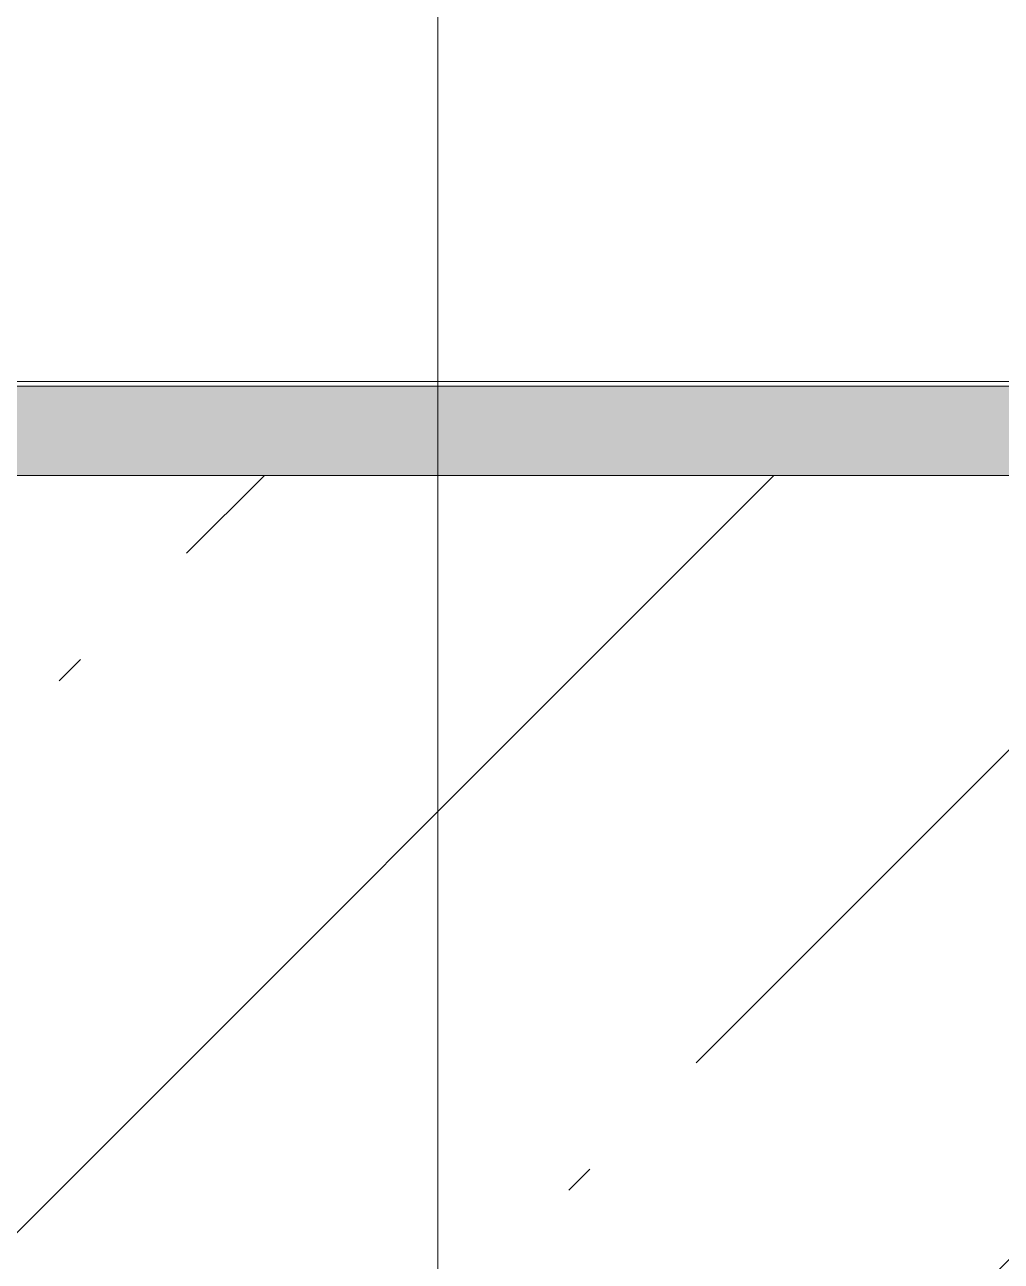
# Model space of a CAD drawing. Header units: millimetres. Extents: x -249154 to 415037, y -45458 to 354837.
# Drawn here: x 65632.2 to 65850.8, y 86910.1 to 87186.9 of the extents above; entities that cross this region are included whole.
import ezdxf

# ---------------------------------------------------------------- set-up
doc = ezdxf.new("R2010")
doc.units = ezdxf.units.MM
doc.linetypes.add('Осевая', pattern=[6350, 1270, -952.5, 3175, -952.5])
for name, color, linetype, lineweight in [('A-FLOR', 7, 'Continuous', 9), ('I-WALL', 7, 'Continuous', 5), ('S-COLS', 7, 'Continuous', 9), ('S-COLS-1', 7, 'Continuous', 5), ('Оси-2', 7, 'Осевая', 9)]:
    doc.layers.add(name, color=color, linetype=linetype, lineweight=lineweight)
doc.layers.add('A-WALL-FNSH-1', color=9, linetype='Continuous', lineweight=5, true_color=0x808080)

# ---------------------------------------------------------------- blocks, each defined once
blk = doc.blocks.new('BSC_Колонна _Прямоугольная - 500х500-V15-Объем проектирования 1 этажа')
at = {"layer": 'S-COLS-1'}
h = blk.add_hatch(dxfattribs=at)
h.set_pattern_fill('FP_19', color=256, style=0, pattern_type=2)
h.set_pattern_definition([(45, (-65660, -7650), (-114.04925, 114.04925), []), (45, (-65545.95, -7650), (-114.04925, 114.04925), [201.613, -40.323, 6.706, -33.617])])
h.paths.add_polyline_path([(35.22, -250), (250, -250), (250, 22), (220, 22), (220, 30), (250, 30), (250, 250), (-250, 250), (-250, -250), (-10, -250)])
blk.add_line((220, 250), (-250, 250), dxfattribs=at)
blk = doc.blocks.new('1floor')
at = {"layer": 'I-WALL'}
h = blk.add_hatch(dxfattribs=at)
h.set_pattern_fill('FP_191', color=256, style=0, pattern_type=2)
h.set_pattern_definition([(0, (0, 0), (243.84, 60.96), [20.117, -162.763, 20.117, -162.763, -975.36]), (0, (0, 0), (243.84, 60.96), [-365.76, 20.117, -345.643, 20.117, -162.763, -426.72]), (0, (0, 0), (243.84, 60.96), [-914.4, 20.117, -101.803, 20.117, -284.683]), (120, (91.44, 30.48), (-174.71291, 180.691634), [20.117, -162.763, 20.117, -162.763, -975.36]), (120, (91.44, 30.48), (-174.71291, 180.691634), [-365.76, 20.117, -345.643, 20.117, -162.763, -426.72]), (120, (91.44, 30.48), (-174.71291, 180.691634), [-914.4, 20.117, -101.803, 20.117, -284.683]), (240, (121.92, 152.4), (-69.12709, -241.651634), [20.117, -162.763, 20.117, -162.763, -975.36]), (240, (121.92, 152.4), (-69.12709, -241.651634), [-365.76, 20.117, -345.643, 20.117, -162.763, -426.72]), (240, (121.92, 152.4), (-69.12709, -241.651634), [-914.4, 20.117, -101.803, 20.117, -284.683])])
h.paths.add_polyline_path([(74962.46, 7900), (75460, 7900), (75459, 7920), (73730, 7920), (73730, 7908), (73760, 7908), (73760, 7900), (73947.48, 7900)])
h.paths.add_polyline_path([(72124.43, 7900), (72250, 7900), (72250, 7908), (72280, 7908), (72280, 7920), (71660, 7920), (71660, 7908), (71690, 7908), (71690, 7900), (72080, 7900)])
h.paths.add_polyline_path([(70320, 7900), (70680, 7900), (70680, 7908), (70710, 7908), (70710, 7920), (69360, 7920), (69360, 7908), (69390, 7908), (69390, 7900), (70020, 7900)])
h.paths.add_polyline_path([(67835, 7900), (68230, 7900), (68230, 7908), (68260, 7908), (68260, 7920), (66860, 7920), (66860, 7908), (66890, 7908), (66890, 7900), (67758.29, 7900)])
h.paths.add_polyline_path([(60610, 7900), (65880, 7900), (65880, 7908), (65910, 7908), (65910, 7920), (60610, 7920)])
h.paths.add_polyline_path([(57442.97, 7900), (58110, 7900), (58110, 7920), (50710, 7920), (50710, 7900), (57180, 7900)])
h.paths.add_polyline_path([(47910, 7900), (48210, 7900), (48210, 7920), (41840, 7920), (41840, 7900), (47410, 7900)])
h.paths.add_polyline_path([(39040, 7900), (39340, 7900), (39340, 7920), (38761, 7920), (38760, 7900), (38875.4, 7900)])
at = {"layer": 'A-FLOR'}
blk.add_line((66770, 7920), (38761, 7920), dxfattribs=at)
at = {"layer": 'A-WALL-FNSH-1'}
blk.add_line((65910, 7921), (38761, 7921), dxfattribs=at)
at = {"layer": 'Оси-2'}
blk.add_line((65660, 3093.74), (65660, 22398.07), dxfattribs=at)
at = {"layer": 'S-COLS'}
blk.add_blockref('BSC_Колонна _Прямоугольная - 500х500-V15-Объем проектирования 1 этажа', (65660, 7650), dxfattribs=at)

msp = doc.modelspace()

# ---------------------------------------------------------------- block references
msp.add_blockref('1floor', (64.7, 79186.05))

doc.saveas('drawing.dxf')
